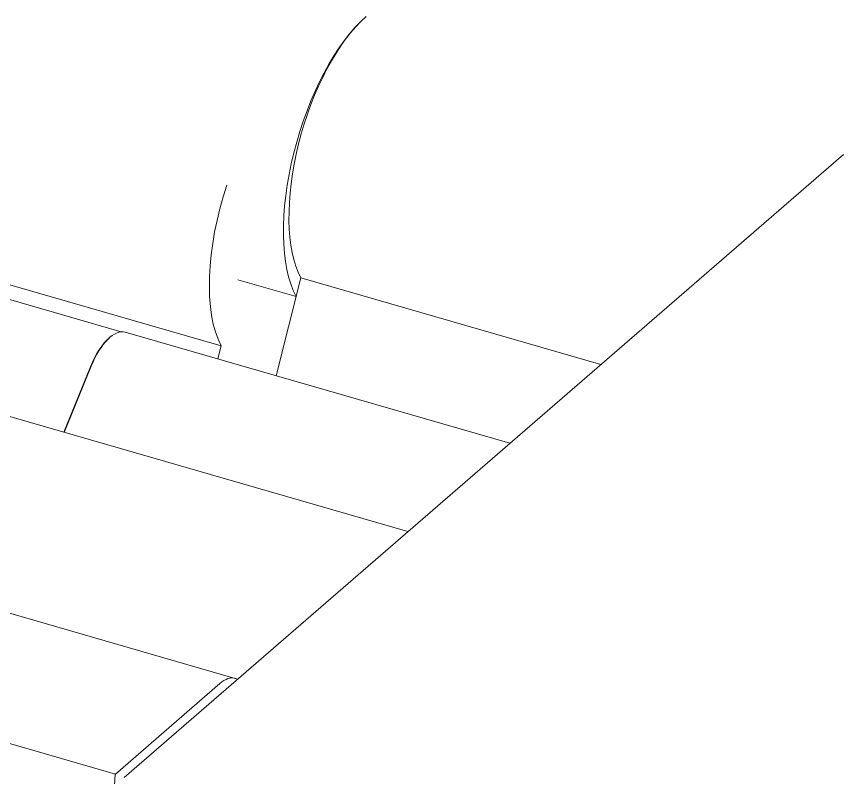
# Model space of a CAD drawing. Header units: inches. Extents: x 9220 to 92460, y -39241 to 4813.
# Drawn here: x 74702.62 to 74708.18, y -33736.96 to -33731.85 of the extents above; entities that cross this region are included whole.
import ezdxf

# ---------------------------------------------------------------- set-up
doc = ezdxf.new("R2010")
doc.units = ezdxf.units.IN
doc.header["$MEASUREMENT"] = 0

# ---------------------------------------------------------------- blocks, each defined once
blk = doc.blocks.new('A$C027ebf9d')
at = {"color": 0, "linetype": 'Continuous', "lineweight": 0}
for p, q in [((20.59368, -14.73667), (20.85056, -14.5142)), ((20.59255, -14.57757), (20.42668, -14.52969)), ((20.47857, -14.53937), (20.62828, -14.58259)), ((20.63427, -14.55894), (20.65504, -14.56494)), ((20.65671, -14.55826), (20.64794, -14.59327)), ((20.76394, -14.58922), (20.65671, -14.55826)), ((20.73143, -14.61737), (20.594, -14.5777)), ((20.62828, -14.58259), (20.62711, -14.58726)), ((20.5721, -14.61341), (20.58164, -14.59002)), ((20.58189, -14.5898), (20.57225, -14.61345)), ((20.69503, -14.6489), (20.54711, -14.6062)), ((20.63332, -14.70128), (20.46625, -14.65306)), ((20.59052, -14.73547), (20.42345, -14.68724)), ((20.59052, -14.73547), (20.62784, -14.70315))]:
    blk.add_line(p, q, dxfattribs=at)
at = {"color": 0, "linetype": 'Continuous', "lineweight": 0, "extrusion": (0, 0, -1)}
for centre, major_axis, start_param, end_param in [((20.68008, -14.51614), (0.01638, 0.05674), -2.717304, -0.588003), ((20.58829, -14.59683), (0.00546, 0.01891), -1.329768, -0.575209)]:
    blk.add_ellipse(centre, major_axis=major_axis, ratio=0.433013, start_param=start_param, end_param=end_param, dxfattribs=at)
at = {"color": 0, "linetype": 'Continuous', "lineweight": 0}
for centre, major_axis, start_param, end_param in [((20.68008, -14.51273), (-0.01529, -0.05296), -2.55359, -0.424288), ((20.65165, -14.53705), (-0.01529, -0.05296), -1.670359, -0.424288), ((20.58854, -14.59661), (0.00546, 0.01891), 0, 1.329768), ((40.10334, -2.33748), (-10.91931, -37.82561), -1.11518, -1.104278)]:
    blk.add_ellipse(centre, major_axis=major_axis, ratio=0.433013, start_param=start_param, end_param=end_param, dxfattribs=at)
blk.add_open_spline([(20.63414, -14.70163), (20.63378, -14.70143), (20.63273, -14.70104), (20.63063, -14.7012), (20.62885, -14.70228), (20.62784, -14.70315)], degree=3, knots=[0.98639918, 0.98639918, 0.98639918, 0.98639918, 0.98914342, 0.99413562, 1, 1, 1, 1], dxfattribs=at)

msp = doc.modelspace()

# ---------------------------------------------------------------- block references
at = {"xscale": 18.8131500959034, "yscale": 18.8131500959034, "zscale": 18.8131500959034}
msp.add_blockref('A$C027ebf9d', (74315.912, -33459.7197), dxfattribs=at)

doc.saveas('drawing.dxf')
